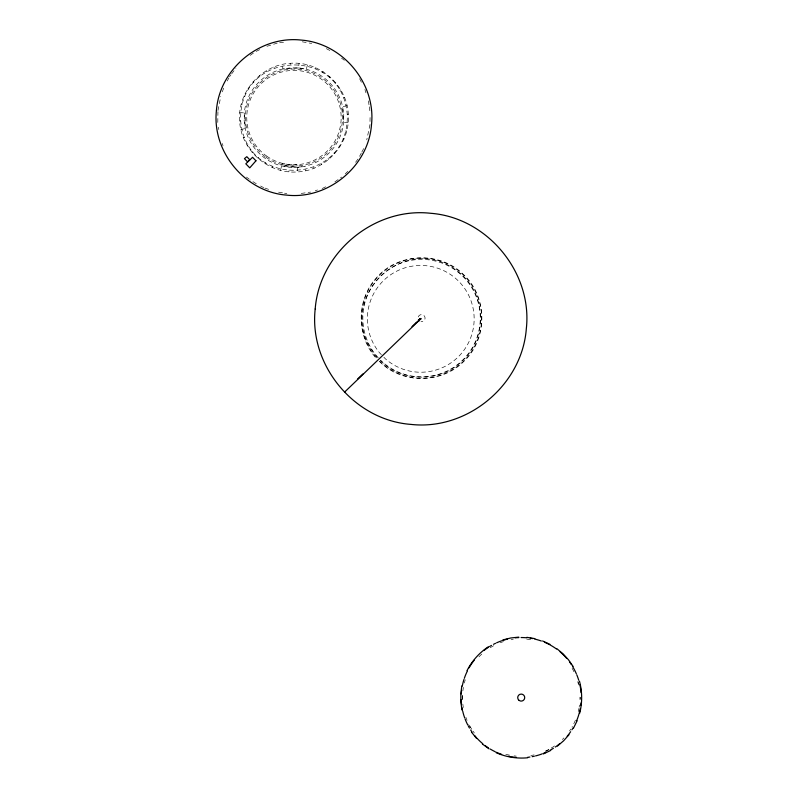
<?xml version="1.0" encoding="UTF-8"?>
<svg xmlns="http://www.w3.org/2000/svg" width="798" height="798" viewBox="0 0 798 798"><rect width="100%" height="100%" fill="white"/><g stroke="black" fill="none" stroke-linecap="round" stroke-linejoin="round"><path stroke-width="0.6" stroke-dasharray="3.99 2.99" d="M217.784 122.463L217.944 111.69M239.639 121.067C237.235 92.069 261.415 64.588 290.492 63.281C319.499 60.877 346.98 85.057 348.287 114.134C350.691 143.141 326.512 170.622 297.435 171.929C268.427 174.333 240.946 150.144 239.639 121.067L240.707 121.007C246.532 190.941 350.332 184.308 347.22 114.204C341.394 44.269 237.585 50.892 240.707 121.007M370.073 117.525L369.963 124.717L366.751 139.919M580.246 699.447L580.375 697.193M288.886 171.799L288.986 170.732M307.449 64.867L306.322 69.276L298.612 67.94L290.781 67.82L283.031 68.927A49.885 49.885 0 0 0 244.298 112.957L244.178 120.777L245.295 128.528A49.885 49.885 0 0 0 281.604 165.924L289.315 167.271L297.145 167.381A49.885 49.885 0 0 0 343.629 122.244L343.739 114.423L342.631 106.673A49.885 49.885 0 0 0 298.612 67.94L299.031 63.401M217.964 110.493L220.787 96.418M282.033 164.657L282.263 163.341L289.564 164.607L296.976 164.717L296.976 166.044L289.435 165.934L281.933 164.637M280.477 170.333L281.604 165.924L297.145 167.381L304.886 166.273M222.333 91.89L223.879 87.351M272.387 167.58L272.816 166.602M315.11 68.608L315.529 67.621M227.231 80.997L228.916 77.825M359.569 156.318L361.245 153.146M361.803 152.089L364.048 147.849M264.836 163.59L265.405 162.692M322.512 72.518L323.08 71.611M229.475 76.758L230.911 74.842M231.629 73.885L235.939 68.139M355.579 162.273L358.452 158.443M258.003 158.463L258.712 157.665M329.215 77.536L329.923 76.738M345.255 173.864L347.828 171.361M252.048 152.338L252.876 151.66M335.05 83.541L335.868 82.862M250.143 55.381L254.063 52.628M334.841 181.884L341.694 177.056M247.131 145.356L248.048 144.807M339.868 90.393L340.786 89.845M256.118 51.411L261.495 48.768M322.133 188.547L327.509 185.904M545.922 751.217L548.984 749.771M243.37 137.685L244.358 137.296M343.559 97.905L344.556 97.516M266.941 46.304L277.235 43.122M315.26 190.672L317.554 189.964M240.846 129.525L245.295 128.528L244.298 112.957L239.769 112.528M347.07 105.675L342.631 106.673L343.629 122.244L348.157 122.673M279.609 42.783L285.534 41.935M301.195 193.435L310.681 192.079M298.612 67.94L283.031 68.927L282.033 64.488M347.22 114.204L348.287 114.134M302.252 41.805L311.699 43.441M278.592 192.168L283.31 192.986M284.487 193.196L286.851 193.605M241.225 104.119L242.263 104.378M345.664 130.822L346.701 131.091M264.846 188.069L269.385 189.625M243.989 96.029L244.966 96.458M342.96 138.752L343.938 139.171M326.332 48.638L331.619 51.431M256.298 183.769L250.243 179.939M260.537 186.004L263.709 187.69M247.969 88.478L248.876 89.047M339.05 146.154L339.948 146.722M341.514 58.144L344.387 60.299M246.412 177.066L249.285 179.221M253.096 81.645L253.894 82.344M334.023 152.857L334.831 153.565M380.397 360.457C402.052 382.801 441.254 382.531 462.97 360.367C486.571 338.232 486.291 297.125 462.391 275.32C407.18 224.068 327.798 301.913 377.943 358.112M379.449 361.424C401.613 384.287 441.703 384.008 463.927 361.344C488.067 338.701 487.778 296.647 463.329 274.332C439.888 250.961 397.863 252.657 376.387 277.834C355.928 299.998 356.187 337.155 376.945 359.03M381.374 354.671L379.658 352.916A53.386 53.386 0 0 1 409.065 266.751A53.386 53.386 0 0 1 472.486 332.068A53.386 53.386 0 0 1 385.494 358.92L383.858 357.245M259.22 75.69L259.909 76.518M328.018 158.692L328.696 159.51M468.596 724.644L470.341 727.547M266.203 70.773L266.751 71.69M321.175 163.51L321.714 164.428M359.629 78.683L362.272 84.059M273.874 67.012L274.273 68M313.654 167.201L314.053 168.198M364.905 89.436L365.963 92.867M222.313 143.48L223.011 145.765M305.654 169.675L305.883 170.712M578.171 681.572L578.64 683.786M368.437 100.877L369.115 105.625M369.294 106.802L370.142 112.737M218.462 127.211L218.802 129.585M290.492 63.281L290.562 64.339M462.162 695.178L462.202 699.696M297.365 167.381L297.365 170.862M579.468 705.023A58.723 58.723 0 0 1 579.139 707.237M578.949 708.345A58.723 58.723 0 0 1 578.241 711.636M575.438 720.145A58.723 58.723 0 0 1 571.947 727.178M570.779 729.093A58.723 58.723 0 0 1 569.543 730.958M563.897 737.931A58.723 58.723 0 0 1 562.331 739.527M554.55 745.94A58.723 58.723 0 0 1 550.77 748.344M548.805 749.432A58.723 58.723 0 0 1 542.7 752.255M534.131 754.878A58.723 58.723 0 0 1 530.83 755.526M516.296 756.115A58.723 58.723 0 0 1 514.072 755.886M509.643 755.167A58.723 58.723 0 0 1 504.206 753.801M474.351 732.973A58.723 58.723 0 0 1 473.034 731.168M471.788 729.302A58.723 58.723 0 0 1 468.985 724.444M467.089 720.375A58.723 58.723 0 0 1 465.872 717.242M463.329 707.487A58.723 58.723 0 0 1 462.86 704.155M462.531 699.686A58.723 58.723 0 0 1 462.541 695.198M462.9 690.729A58.723 58.723 0 0 1 463.389 687.397M464.336 683.018A58.723 58.723 0 0 1 465.264 679.776M478.92 656.864A58.723 58.723 0 0 1 482.999 653.013M490.221 647.717A58.723 58.723 0 0 1 496.137 644.505M500.256 642.739A58.723 58.723 0 0 1 503.428 641.632M511.049 639.757A58.723 58.723 0 0 1 513.264 639.417M526.69 639.128A58.723 58.723 0 0 1 531.139 639.717M572.106 668.285A58.723 58.723 0 0 1 574.67 673.273M577.742 681.692A58.723 58.723 0 0 1 578.56 684.953M579.937 697.193A58.723 58.723 0 0 1 579.917 699.437M418.222 316.996A3.511 3.511 0 0 1 422.491 314.741A3.511 3.511 0 0 1 424.975 318.881A3.511 3.511 0 0 1 420.985 321.594M378.272 357.813A58.723 58.723 0 0 1 407.728 261.056A58.723 58.723 0 0 1 478.192 333.614A58.723 58.723 0 0 1 380.616 360.227M376.516 357.863A60.059 60.059 0 0 1 408.157 259.579A60.059 60.059 0 0 1 479.379 334.332A60.059 60.059 0 0 1 379.678 361.185M266.652 156.109A47.212 47.212 0 0 0 340.965 122.004A47.212 47.212 0 0 0 274.263 74.693A47.212 47.212 0 0 0 266.652 156.109M265.874 157.196A48.548 48.548 0 0 0 342.292 122.124A48.548 48.548 0 0 0 273.714 73.476A48.548 48.548 0 0 0 265.874 157.196"/><path stroke-width="1.2" d="M461.823 685.951L460.805 693.971L460.855 702.05L461.992 710.06M579.697 713.183C582.38 702.709 582.301 691.637 579.478 681.203M573.503 728.085L577.104 720.843M467.01 670.669C471.917 661.043 479.289 652.774 488.296 646.809M568.974 734.778L563.587 740.813L557.453 746.07M344.586 392.107L420.765 318.841L420.416 318.482L419.828 319.05L420.765 318.841L416.237 322.591M357.554 379.07L362.9 373.973M415.838 322.921L412.017 326.631M418.91 319.938L420.765 318.841L420.197 318.701M543.358 753.93L550.67 750.469M502.89 639.916L510.74 637.981L518.78 637.123M419.987 318.891L420.765 318.841L420.107 318.781M527.687 757.771C516.934 758.818 506.002 757.053 496.117 752.674M526.86 637.333L534.84 638.629M542.58 640.964L549.942 644.325M482.461 744.085L489.004 748.833M556.785 648.624L562.989 653.801L568.455 659.756L573.084 666.39M471.558 732.195L476.606 738.499M581.044 702.908A60.059 60.059 0 0 1 580.794 705.193M580.256 708.594A60.059 60.059 0 0 1 576.665 720.664M573.104 727.846A60.059 60.059 0 0 1 571.907 729.801M570.64 731.716A60.059 60.059 0 0 1 567.169 736.275M559.867 743.566A60.059 60.059 0 0 1 555.308 747.038M553.393 748.305A60.059 60.059 0 0 1 550.44 750.06M546.351 752.145A60.059 60.059 0 0 1 543.189 753.492M542.121 753.901A60.059 60.059 0 0 1 535.538 755.925M534.431 756.185A60.059 60.059 0 0 1 532.176 756.644M529.912 757.023A60.059 60.059 0 0 1 527.638 757.312M516.186 757.442A60.059 60.059 0 0 1 511.638 756.883M510.511 756.694A60.059 60.059 0 0 1 508.256 756.245M501.643 754.369A60.059 60.059 0 0 1 496.316 752.245M495.279 751.766A60.059 60.059 0 0 1 490.221 749.043M488.286 747.826A60.059 60.059 0 0 1 485.463 745.851M482.76 743.726A60.059 60.059 0 0 1 476.955 738.19M476.187 737.342A60.059 60.059 0 0 1 474.7 735.586M471.937 731.926A60.059 60.059 0 0 1 470.66 730.02M469.463 728.065A60.059 60.059 0 0 1 468.336 726.06M467.798 725.053A60.059 60.059 0 0 1 465.015 718.759M464.616 717.691A60.059 60.059 0 0 1 462.69 711.078M462.441 709.961A60.059 60.059 0 0 1 462.012 707.716M461.533 704.305A60.059 60.059 0 0 1 461.194 699.736M461.264 694.001A60.059 60.059 0 0 1 461.573 690.569M462.281 686.041A60.059 60.059 0 0 1 463.987 679.377M464.346 678.29A60.059 60.059 0 0 1 467.429 670.879M469.044 667.846A60.059 60.059 0 0 1 474.182 660.245M483.897 650.54A60.059 60.059 0 0 1 488.556 647.198M489.523 646.58A60.059 60.059 0 0 1 491.488 645.412M493.513 644.315A60.059 60.059 0 0 1 495.558 643.298M496.605 642.819A60.059 60.059 0 0 1 501.942 640.714M503.029 640.355A60.059 60.059 0 0 1 507.448 639.138M515.368 637.821A60.059 60.059 0 0 1 518.8 637.592M521.084 637.542A60.059 60.059 0 0 1 526.82 637.802M530.231 638.22A60.059 60.059 0 0 1 532.495 638.609M534.74 639.078A60.059 60.059 0 0 1 541.343 641.013M544.545 642.25A60.059 60.059 0 0 1 548.705 644.195M549.712 644.734A60.059 60.059 0 0 1 556.505 649.003M560.116 651.836A60.059 60.059 0 0 1 566.63 658.29M569.493 661.871A60.059 60.059 0 0 1 571.458 664.694M572.675 666.639A60.059 60.059 0 0 1 576.346 673.771M576.794 674.829A60.059 60.059 0 0 1 578.71 680.235M579.867 684.664A60.059 60.059 0 0 1 581.064 692.604M419.299 320.826A3.511 3.511 0 0 1 418.431 319.729M216.438 110.343C211.779 151.72 245.195 192.029 286.711 195.121C328.078 199.779 368.387 166.373 371.479 124.857C376.147 83.491 342.731 43.172 301.215 40.08C259.849 35.421 219.53 68.837 216.438 110.343M315.2 308.966C308.856 365.294 354.352 420.187 410.88 424.396C467.219 430.75 522.101 385.254 526.321 328.716C532.665 272.387 487.169 217.495 430.641 213.285C374.312 206.941 319.419 252.437 315.2 308.966M255.959 160.787L249.744 167.859L245.824 163.819L252.557 157.286L255.959 160.787M249.754 159.72L247.54 161.824L244.447 158.642L246.811 156.687L249.754 159.72M519.089 700.395A3.511 3.511 0 0 0 524.695 698.041A3.511 3.511 0 0 0 519.857 694.36A3.511 3.511 0 0 0 519.089 700.395"/></g></svg>
